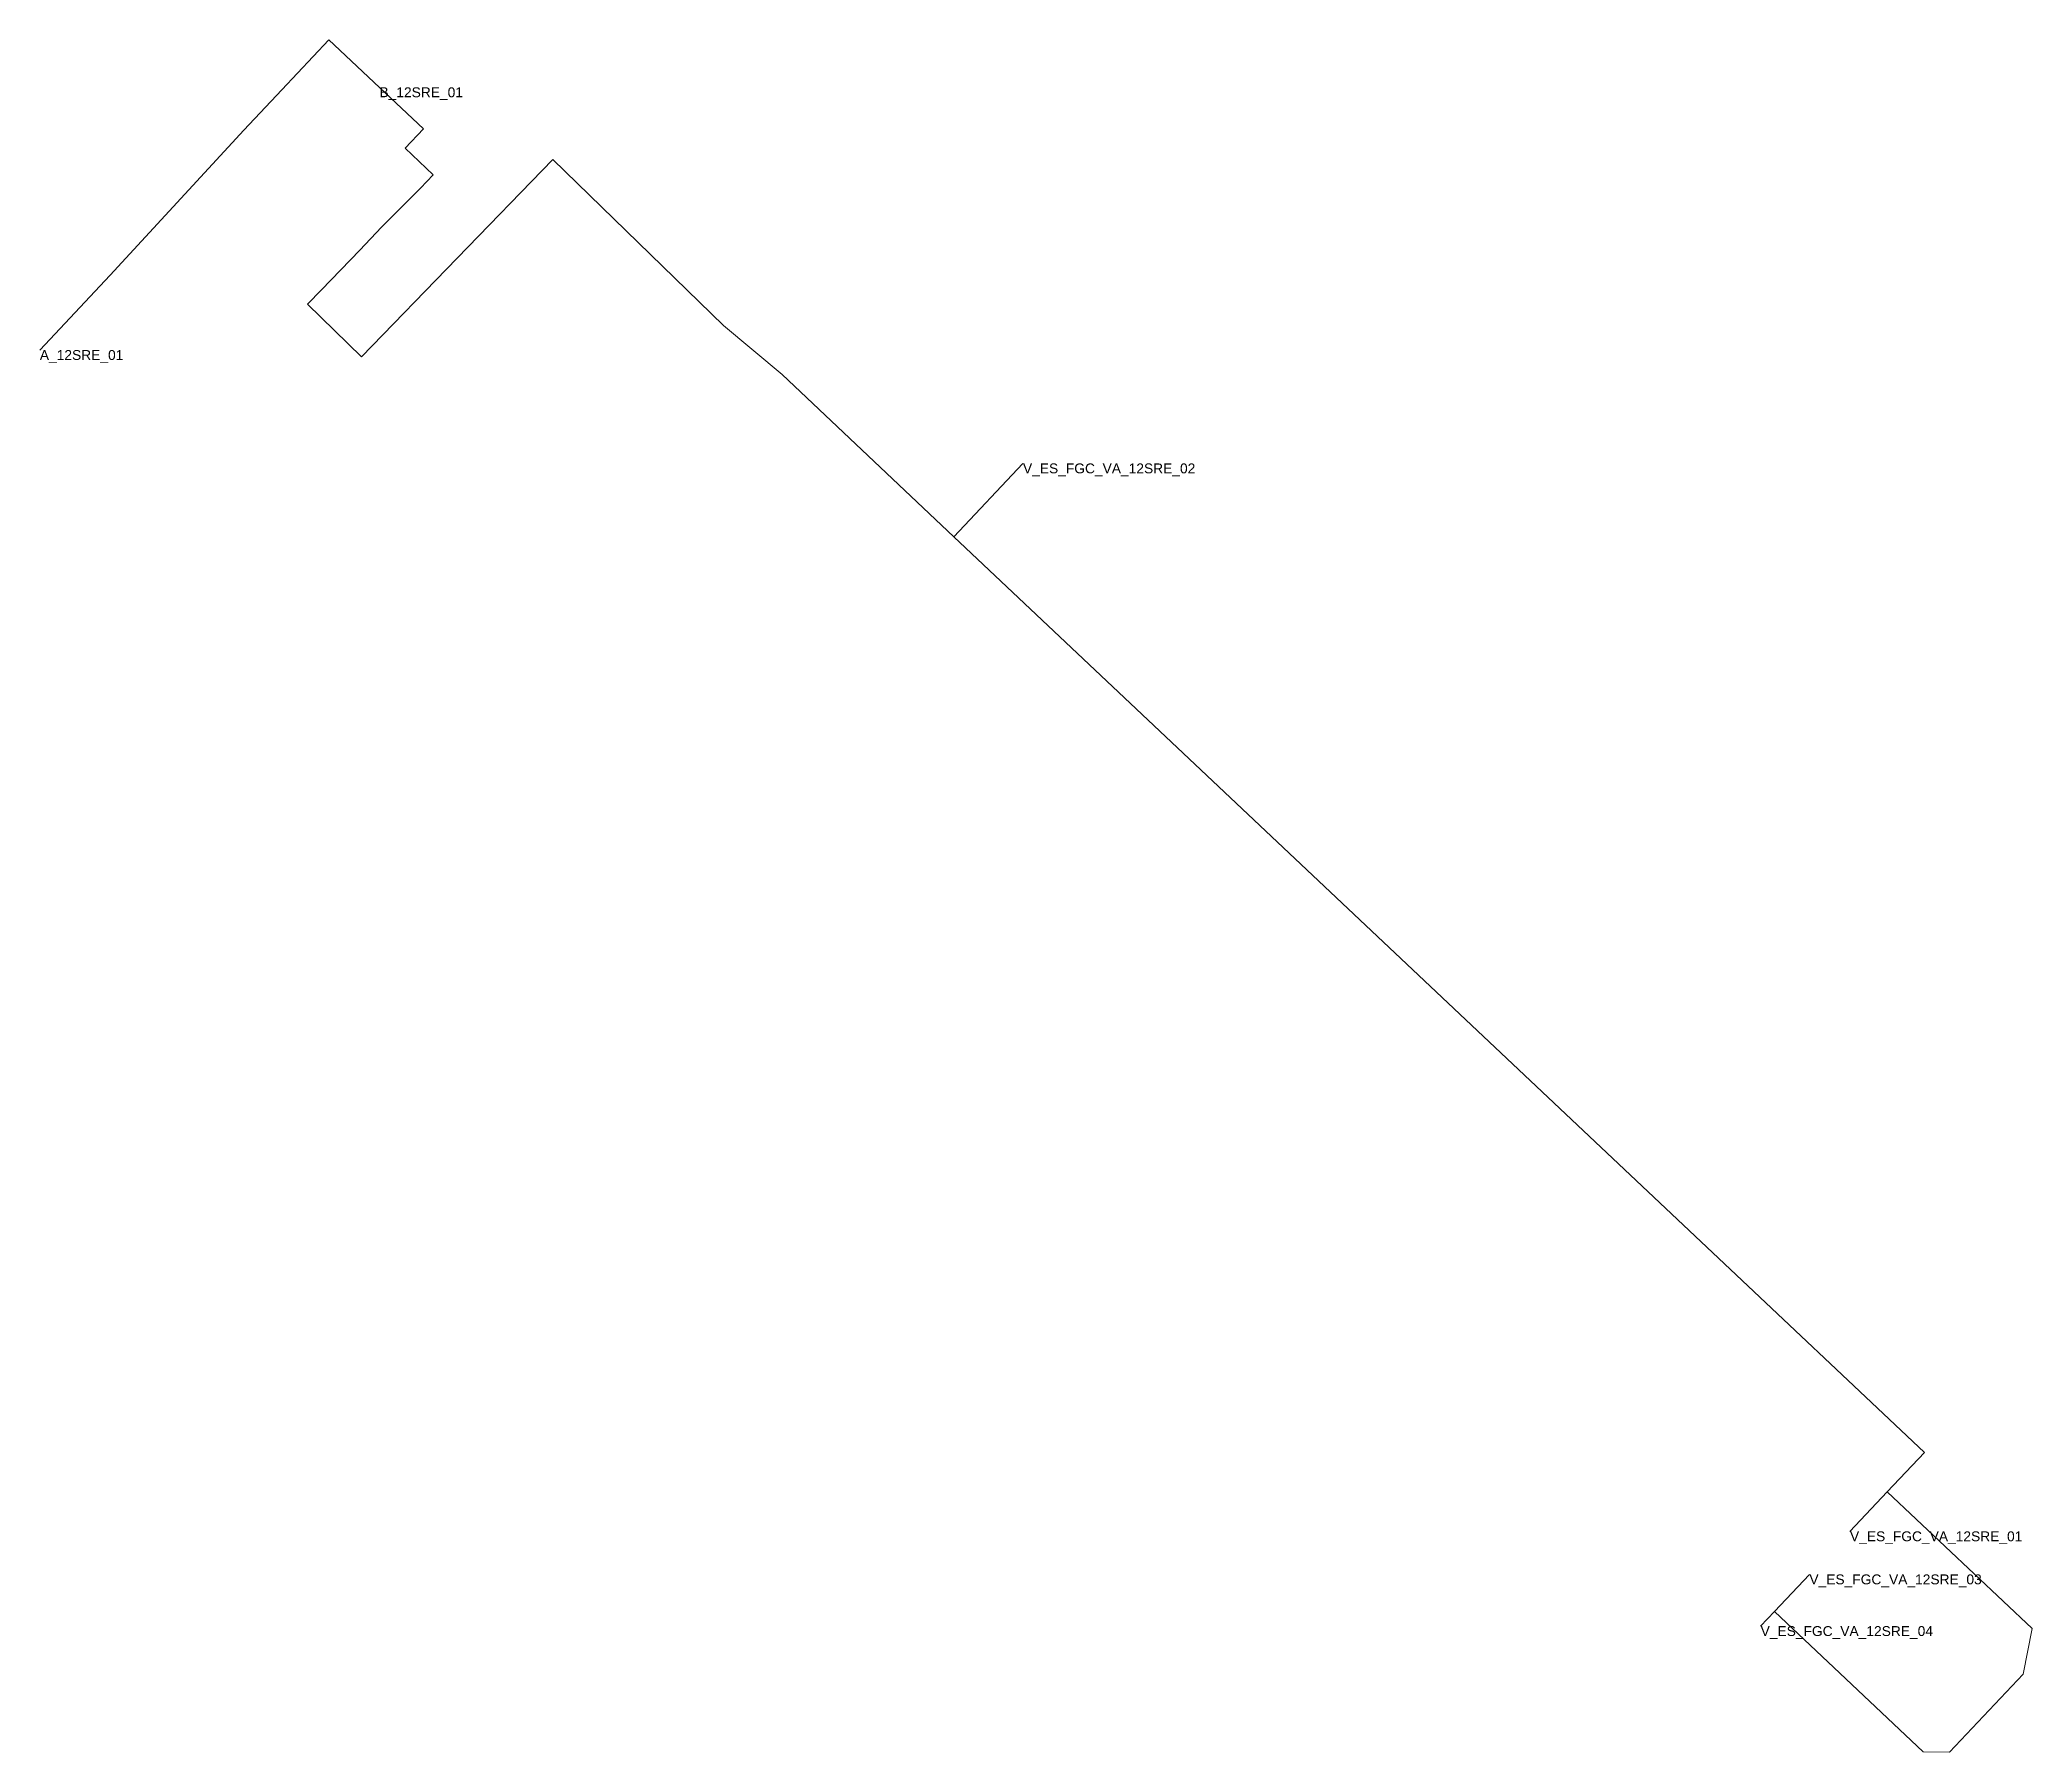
# Model space of a CAD drawing. Header units: metres. Extents: x 426837 to 426938, y 4583328 to 4583415.
import ezdxf
from ezdxf.enums import TextEntityAlignment as Align

# ---------------------------------------------------------------- set-up
doc = ezdxf.new("R2010")
doc.units = ezdxf.units.M
doc.header["$MEASUREMENT"] = 0
for name, color, linetype, lineweight, true_color in [('01_A_AccesTren_t', 40, 'Continuous', 0, 0xffd600), ('01_C_AccesExt_t', 251, 'Continuous', 0, 0x646464), ('01_I_AscensorD_l', 251, 'Continuous', 0, 0x646464), ('01_I_BarreraTarifaria_t', 251, 'Continuous', 0, 0x646464), ('01_I_Horitzontal_l', 251, 'Continuous', 0, 0x646464), ('01_I_HoritzontalD_l', 251, 'Continuous', 0, 0x646464), ('01_I_Rampa_l', 251, 'Continuous', 0, 0x646464)]:
    doc.layers.add(name, color=color, linetype=linetype, lineweight=lineweight, true_color=true_color)
doc.styles.add('Style-Arial', font='arial.ttf')

msp = doc.modelspace()

# ---------------------------------------------------------------- linework, layer by layer
at = {"layer": '01_I_AscensorD_l'}
for p, q in [((426871.761554, 4583400.546696, -10), (426874.730172, 4583398.059806, -20)), ((426938.082373, 4583334.524698, -20), (426937.619673, 4583332.21231, -30)), ((426932.558486, 4583328.286592, -20), (426933.897412, 4583328.265727, -30))]:
    msp.add_line(p, q, dxfattribs=at)
at = {"layer": '01_I_Horitzontal_l'}
for p, q in [((426840.678361, 4583403.086306, -10), (426847.460578, 4583410.435565, -10)), ((426854.434301, 4583405.522105, -10), (426853.337941, 4583404.356811, -10))]:
    msp.add_line(p, q, dxfattribs=at)
at = {"layer": '01_I_Horitzontal_l', "elevation": -10, "flags": 128}
msp.add_lwpolyline([(426855.625473, 4583409.521933), (426857.048057, 4583408.183535), (426856.411269, 4583407.506693)], dxfattribs=at)
at = {"layer": '01_I_HoritzontalD_l'}
for p, q in [((426874.730172, 4583398.059806, -20), (426883.439945, 4583389.844709, -20)), ((426883.439945, 4583389.844709, -20), (426886.937996, 4583393.553426, -20)), ((426930.738288, 4583341.45135, -20), (426928.85085, 4583339.45024, -20)), ((426930.738288, 4583341.45135, -20), (426938.082373, 4583334.524698, -20)), ((426925.024077, 4583335.392979, -20), (426926.792401, 4583337.267798, -20)), ((426925.024077, 4583335.392979, -20), (426924.322251, 4583334.648881, -20)), ((426932.558486, 4583328.286592, -20), (426925.024077, 4583335.392979, -20)), ((426937.619673, 4583332.21231, -30), (426933.897412, 4583328.265727, -30))]:
    msp.add_line(p, q, dxfattribs=at)
at = {"layer": '01_I_HoritzontalD_l', "flags": 128}
for points, elevation in [([(426849.379211, 4583412.474882), (426851.768784, 4583415.01476), (426854.326024, 4583412.608853)], -10), ([(426854.326024, 4583412.608853), (426856.555927, 4583410.510912), (426855.625473, 4583409.521933)], -10), ([(426851.386822, 4583402.348023), (426850.677023, 4583401.617244), (426853.413785, 4583398.959051), (426863.114005, 4583408.945984), (426871.761554, 4583400.546696)], -10), ([(426883.439945, 4583389.844709), (426932.625726, 4583343.45246), (426930.738288, 4583341.45135)], -20)]:
    msp.add_lwpolyline(points, dxfattribs=dict(at, elevation=elevation))
at = {"layer": '01_I_Rampa_l'}
for p, q in [((426847.460578, 4583410.435565, -10), (426849.379211, 4583412.474882, -10)), ((426856.411269, 4583407.506693, -10), (426854.434301, 4583405.522105, -10)), ((426853.337941, 4583404.356811, -10), (426851.386822, 4583402.348023, -10)), ((426837.114977, 4583399.299227, -10), (426840.678361, 4583403.086306, -10))]:
    msp.add_line(p, q, dxfattribs=at)

# ---------------------------------------------------------------- texts
at = {"layer": '01_A_AccesTren_t', "style": 'Style-Arial'}
for s, p in [('V_ES_FGC_VA_12SRE_02', (426886.937996, 4583393.553426, -20)), ('V_ES_FGC_VA_12SRE_01', (426928.85085, 4583339.45024, -20)), ('V_ES_FGC_VA_12SRE_03', (426926.792401, 4583337.267798, -20)), ('V_ES_FGC_VA_12SRE_04', (426924.322251, 4583334.648881, -20))]:
    msp.add_text(s, height=0.5, dxfattribs=at).set_placement(p, align=Align.TOP_LEFT)
at = {"layer": '01_C_AccesExt_t', "style": 'Style-Arial'}
msp.add_text('A_12SRE_01', height=0.5, dxfattribs=at).set_placement((426837.114977, 4583399.299227, -10), align=Align.TOP_LEFT)
at = {"layer": '01_I_BarreraTarifaria_t', "style": 'Style-Arial'}
msp.add_text('B_12SRE_01', height=0.5, dxfattribs=at).set_placement((426854.326024, 4583412.608853, -10), align=Align.TOP_LEFT)

doc.saveas('drawing.dxf')
